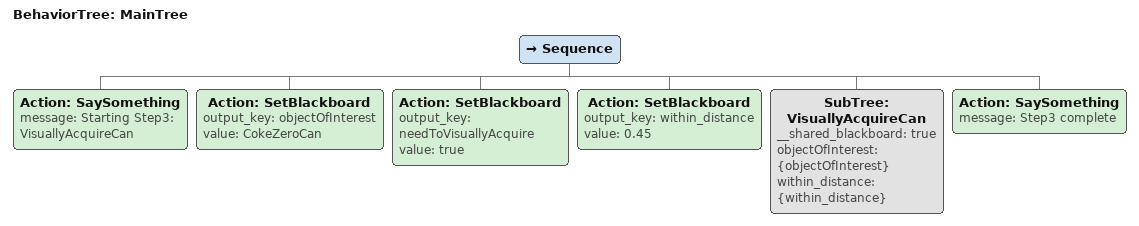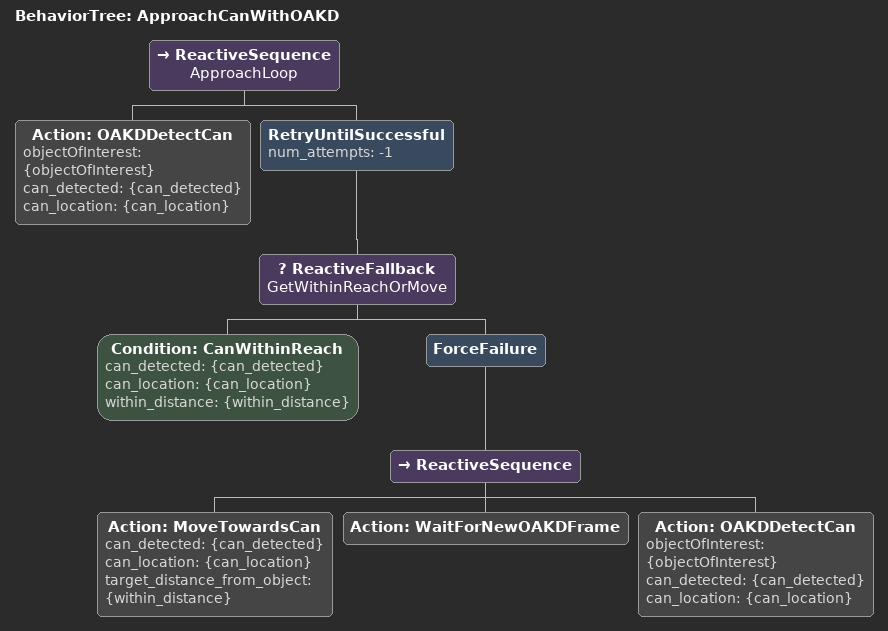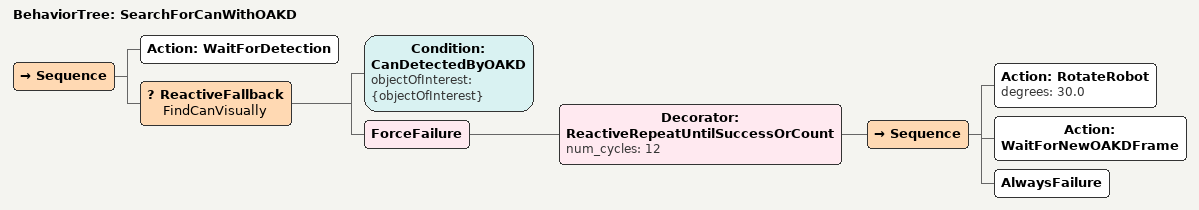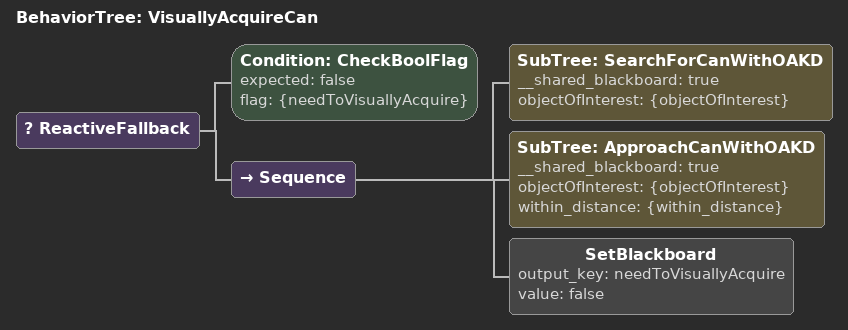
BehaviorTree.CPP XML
<root main_tree_to_execute="MainTree">
    <BehaviorTree ID="MainTree">
        <Sequence>
            <Action ID="SaySomething" message="Starting Step3: VisuallyAcquireCan" />
            <Action ID="SetBlackboard" output_key="objectOfInterest" value="CokeZeroCan" />
            <Action ID="SetBlackboard" output_key="needToVisuallyAcquire" value="true" />
            <Action ID="SetBlackboard" output_key="within_distance" value="0.45" />
            <SubTree ID="VisuallyAcquireCan" __shared_blackboard="true"
                objectOfInterest="{objectOfInterest}"
                within_distance="{within_distance}" />
            <Action ID="SaySomething" message="Step3 complete" />
        </Sequence>
    </BehaviorTree>

    <BehaviorTree ID="ApproachCanWithOAKD">
        <ReactiveSequence name="ApproachLoop">
            <Action ID="OAKDDetectCan"
                objectOfInterest="{objectOfInterest}"
                can_detected="{can_detected}"
                can_location="{can_location}" />
            <RetryUntilSuccessful num_attempts="-1">
                <ReactiveFallback name="GetWithinReachOrMove">
                    <Condition ID="CanWithinReach"
                        can_detected="{can_detected}"
                        can_location="{can_location}"
                        within_distance="{within_distance}" />
                    <ForceFailure>
                        <ReactiveSequence>
                            <Action ID="MoveTowardsCan"
                                can_detected="{can_detected}"
                                can_location="{can_location}"
                                target_distance_from_object="{within_distance}" />
                            <Action ID="WaitForNewOAKDFrame" />
                            <Action ID="OAKDDetectCan"
                                objectOfInterest="{objectOfInterest}"
                                can_detected="{can_detected}"
                                can_location="{can_location}" />
                        </ReactiveSequence>
                    </ForceFailure>
                </ReactiveFallback>
            </RetryUntilSuccessful>
        </ReactiveSequence>
    </BehaviorTree>

    <BehaviorTree ID="SearchForCanWithOAKD">
        <Sequence>
            <Action ID="WaitForDetection" />
            <ReactiveFallback name="FindCanVisually">
                <Condition ID="CanDetectedByOAKD" objectOfInterest="{objectOfInterest}" />
                <ForceFailure>
                    <Decorator ID="ReactiveRepeatUntilSuccessOrCount" num_cycles="12">
                        <Sequence>
                            <Action ID="RotateRobot" degrees="30.0" />
                            <Action ID="WaitForNewOAKDFrame" />
                            <AlwaysFailure />
                        </Sequence>
                    </Decorator>
                </ForceFailure>
            </ReactiveFallback>
        </Sequence>
    </BehaviorTree>

    <BehaviorTree ID="VisuallyAcquireCan">
        <ReactiveFallback>
            <Condition ID="CheckBoolFlag" expected="false" flag="{needToVisuallyAcquire}" />
            <Sequence>
                <SubTree ID="SearchForCanWithOAKD" __shared_blackboard="true"
                    objectOfInterest="{objectOfInterest}" />
                <SubTree ID="ApproachCanWithOAKD" __shared_blackboard="true"
                    objectOfInterest="{objectOfInterest}"
                    within_distance="{within_distance}" />
                <SetBlackboard output_key="needToVisuallyAcquire" value="false" />
            </Sequence>
        </ReactiveFallback>
    </BehaviorTree>
</root>
